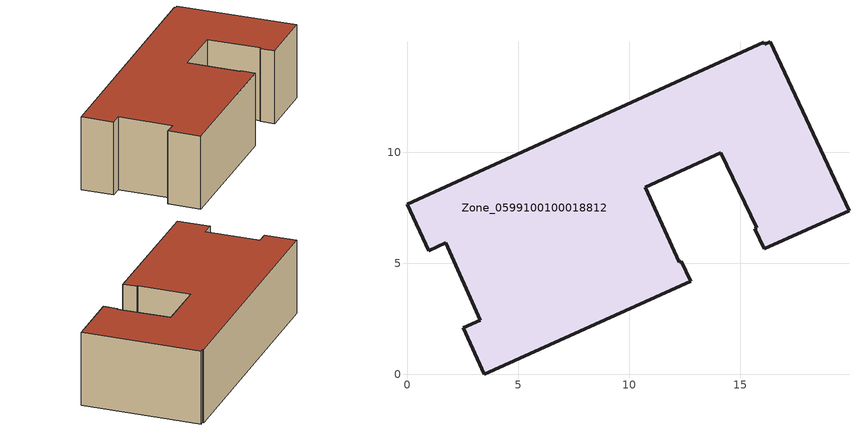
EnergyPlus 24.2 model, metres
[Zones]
Zone_0599100100018812
 floor ground (C_G): 16.11,14.87 16.35,14.98 19.9,7.38 16.07,5.66 15.64,6.56 15.74,6.61 14.13,9.97 10.72,8.43 12.25,5.05 12.35,5.1 12.76,4.18 3.46,0 2.52,2.1 3.29,2.43 1.71,5.92 0.95,5.57 0,7.66 16.07,14.96 z0
 wall outside (C_F): 12.76,4.18 12.35,5.1 12.25,5.05 10.72,8.43 14.13,9.97 15.74,6.61 15.64,6.56 16.07,5.66 19.9,7.38 16.35,14.98 16.11,14.87 16.07,14.96 0,7.66 0.95,5.57 1.71,5.92 3.29,2.43 2.52,2.1 3.46,0 12.76,4.18 z0:5.32
 roof outside (C_R): 16.11,14.87 16.07,14.96 0,7.66 0.95,5.57 1.71,5.92 3.29,2.43 2.52,2.1 3.46,0 12.76,4.18 12.35,5.1 12.25,5.05 10.72,8.43 14.13,9.97 15.74,6.61 15.64,6.56 16.07,5.66 19.9,7.38 16.35,14.98 z5.32
[BUILDING]
Pand.0599100100018812: North Axis=0; Terrain=City; Loads Convergence Tolerance Value=0.04; Temperature Convergence Tolerance Value=0.4; Solar Distribution=FullExterior; Maximum Number of Warmup Days=25; Minimum Number of Warmup Days=1
[Site:Location]
Rotterdam.The.Hague.AP_ZH_NLD Design_Conditions: Latitude=51.96; Longitude=4.45; Time Zone=1; Elevation=-4.5
[SITE:GROUNDTEMPERATURE:BUILDINGSURFACE]
18, 18, 18, 18, 18, 18, 18, 18, 18, 18, 18, 18
[MATERIAL] Thermal Absorptance=0.9; Solar Absorptance=0.7; Visible Absorptance=0.7
Name | Roughness | Thickness | Conductivity | Density | Specific Heat
G.D.2015-2018 | MediumSmooth | 0.15 | 0.0428571 | 540 | 1210
F.D.2015-2018 | Rough | 0.3 | 0.0666667 | 1920 | 840
R.D.2015-2018 | MediumRough | 0.2 | 0.0333333 | 1500 | 1000
[CONSTRUCTION]
C_G: G.D.2015-2018
C_F: F.D.2015-2018
C_R: R.D.2015-2018
[ZONE]
Zone_0599100100018812: Type=1; Multiplier=1; Ceiling Height=Autocalculate; Volume=Autocalculate; Floor Area=autocalculate; Part of Total Floor Area=Yes
[ZONEINFILTRATION:DESIGNFLOWRATE]
Infil_Zone_0599100100018812: Zone or ZoneList or Space or SpaceList=Zone_0599100100018812; Schedule=AlwaysOn; Design Flow Rate Calculation Method=Flow/Area; Flow Rate per Floor Area=0.0021; Constant Term Coefficient=1; Temperature Term Coefficient=0; Velocity Term Coefficient=0; Velocity Squared Term Coefficient=0
[HVACTEMPLATE:ZONE:IDEALLOADSAIRSYSTEM]
Zone_0599100100018812: Maximum Heating Supply Air Temperature=50; Minimum Cooling Supply Air Temperature=13; Maximum Heating Supply Air Humidity Ratio=0.0156; Minimum Cooling Supply Air Humidity Ratio=0.0077; Heating Limit=NoLimit; Cooling Limit=NoLimit; Dehumidification Control Type=ConstantSensibleHeatRatio; Cooling Sensible Heat Ratio=0.7; Dehumidification Setpoint=60; Humidification Control Type=None; Humidification Setpoint=30; Outdoor Air Method=None; Outdoor Air Flow Rate per Person=0.00944; Outdoor Air Flow Rate per Zone Floor Area=0; Outdoor Air Flow Rate per Zone=0; Demand Controlled Ventilation Type=None; Outdoor Air Economizer Type=NoEconomizer; Heat Recovery Type=None; Sensible Heat Recovery Effectiveness=0.7; Latent Heat Recovery Effectiveness=0.65
[ZONECONTROL:THERMOSTAT]
ThermostatControl_Zone_0599100100018812: Zone or ZoneList=Zone_0599100100018812; Control Type Schedule=DualSetpointControlType; Control 1=Thermostat_Zone_0599100100018812; Temperature Difference Between Cutout And Setpoint=0
[THERMOSTATSETPOINT:DUALSETPOINT]
Thermostat_Zone_0599100100018812: Heating Setpoint Temperature Schedule=HeatingSetpoint_Zone_0599100100018812; Cooling Setpoint Temperature Schedule=CoolingSetpoint_Zone_0599100100018812
[SCHEDULE:COMPACT]
HeatingSetpoint_Zone_0599100100018812: Through: 12/31, For: AllDays, Until: 24:00, 21
CoolingSetpoint_Zone_0599100100018812: Through: 12/31, For: AllDays, Until: 24:00, 24
DualSetpointControlType: Through: 12/31, For: AllDays, Until: 24:00, 4
AlwaysOn: Through: 12/31, For: AllDays, Until: 24:00, 1
